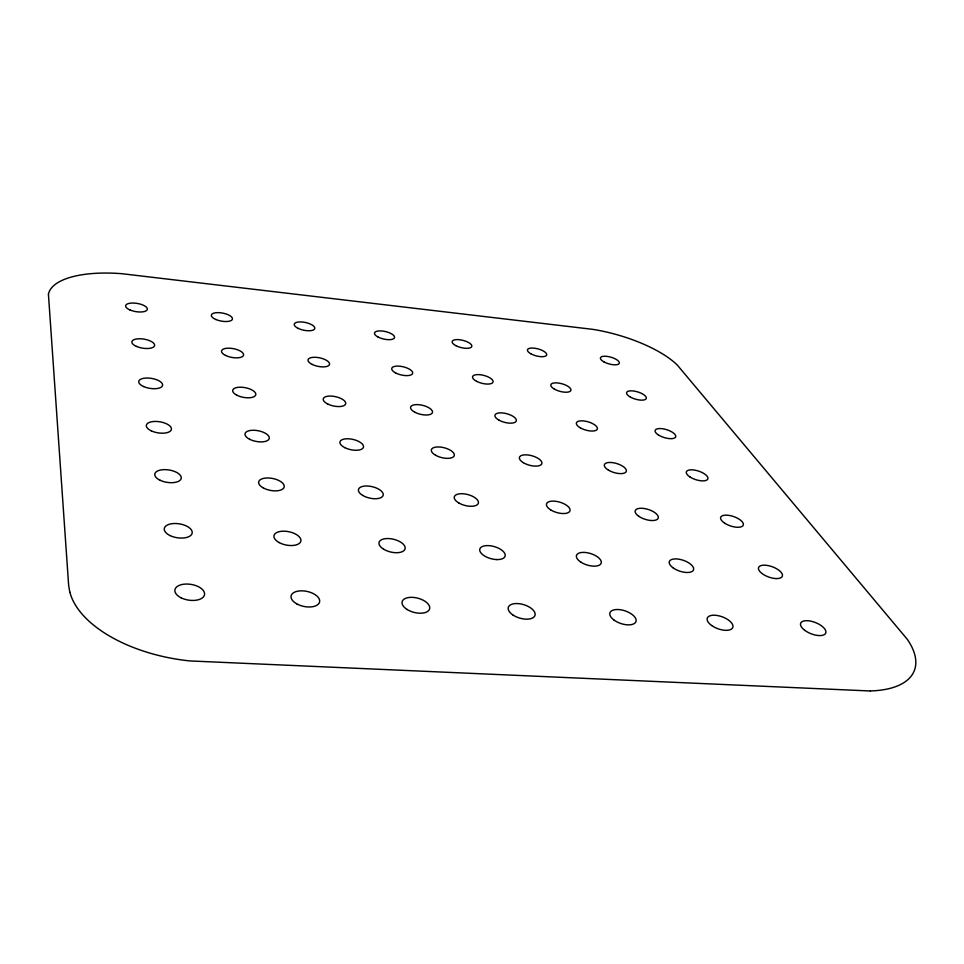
<?xml version="1.0" encoding="UTF-8"?>
<svg xmlns="http://www.w3.org/2000/svg" width="964" height="964" viewBox="0 0 964 964"><rect width="100%" height="100%" fill="white"/><g stroke="black" fill="none" stroke-linecap="round" stroke-linejoin="round"><path stroke-width="1.45" d="M48.417 294.128L68.637 585.22L69.77 592.089M870.408 690.983L189.8 660.93A120.09 63.889 9 0 1 69.842 592.089M48.465 294.141A88.037 33.294 9.3 0 1 121.874 273.704L592.595 329.327A78.638 27.932 15.9 0 1 677.222 364.97L907.22 639.216A107.727 48.176 21.4 0 1 870.371 690.947M129.947 309.95A11.002 4.157 9.4 0 0 147.299 309.552A11.002 4.157 9.4 0 0 132.249 303.045A11.002 4.157 9.4 0 0 129.947 309.95M136.43 346.401A11.52 4.567 9.3 0 0 154.565 345.727A11.52 4.567 9.3 0 0 138.768 338.774A11.52 4.567 9.3 0 0 136.43 346.401M143.564 386.528A12.074 5.049 9.2 0 0 162.555 385.528A12.074 5.049 9.2 0 0 145.925 378.057A12.074 5.049 9.2 0 0 143.564 386.528M151.456 430.932A12.701 5.603 9.1 0 0 171.387 429.546A12.701 5.603 9.1 0 0 153.842 421.485A12.701 5.603 9.1 0 0 151.456 430.932M160.229 480.325A13.376 6.266 9 0 0 181.196 478.445A13.376 6.266 9 0 0 162.627 469.721A13.376 6.266 9 0 0 160.229 480.325M170.062 535.586A14.135 7.037 9 0 0 192.161 533.128A14.135 7.037 9 0 0 172.448 523.633A14.135 7.037 9 0 0 170.062 535.586M181.136 597.837A15.002 7.965 9 0 0 204.525 594.668A15.002 7.965 9 0 0 183.497 584.244A15.002 7.965 9 0 0 181.136 597.837M215.936 319.53A10.725 4.061 10.6 0 0 232.445 319.072A10.725 4.061 10.6 0 0 217.334 312.637A10.725 4.061 10.6 0 0 215.936 319.53M225.48 355.391A11.219 4.459 10.6 0 0 243.446 355.499A11.219 4.459 10.6 0 0 228.709 348.185A11.219 4.459 10.6 0 0 225.48 355.391M236.903 395.228A11.749 4.916 10.7 0 0 255.677 395.083A11.749 4.916 10.7 0 0 240.144 387.203A11.749 4.916 10.7 0 0 236.903 395.228M249.507 439.21A12.339 5.447 10.8 0 0 269.161 438.777A12.339 5.447 10.8 0 0 252.761 430.257A12.339 5.447 10.8 0 0 249.507 439.21M263.497 488.049A13.002 6.061 11 0 0 284.127 487.242A13.002 6.061 11 0 0 266.739 477.987A13.002 6.061 11 0 0 263.497 488.049M279.126 542.563A13.725 6.796 11.3 0 0 300.816 541.31A13.725 6.796 11.3 0 0 282.332 531.212A13.725 6.796 11.3 0 0 279.126 542.563M296.683 603.813A14.544 7.664 11.8 0 0 319.578 602.018A14.544 7.664 11.8 0 0 299.828 590.896A14.544 7.664 11.8 0 0 296.683 603.813M298.274 328.423A10.483 3.952 11.8 0 0 314.746 328.664A10.483 3.952 11.8 0 0 300.575 321.916A10.483 3.952 11.8 0 0 298.274 328.423M312.336 364.476A10.966 4.326 11.9 0 0 329.495 364.525A10.966 4.326 11.9 0 0 314.589 357.283A10.966 4.326 11.9 0 0 312.336 364.476M327.772 404.037A11.484 4.772 12.2 0 0 345.666 403.844A11.484 4.772 12.2 0 0 329.965 396.059A11.484 4.772 12.2 0 0 327.772 404.037M344.799 447.645A12.05 5.266 12.5 0 0 363.476 447.163A12.05 5.266 12.5 0 0 346.883 438.765A12.05 5.266 12.5 0 0 344.799 447.645M362.693 495.424A12.689 5.856 13 0 0 383.033 495.677A12.689 5.856 13 0 0 366.73 485.989A12.689 5.856 13 0 0 362.693 495.424M383.636 549.203A13.388 6.531 13.6 0 0 404.988 549.131A13.388 6.531 13.6 0 0 387.612 538.539A13.388 6.531 13.6 0 0 383.636 549.203M407.097 609.477A14.195 7.351 14.4 0 0 429.583 609.007A14.195 7.351 14.4 0 0 410.989 597.331A14.195 7.351 14.4 0 0 407.097 609.477M377.996 337.002A10.279 3.844 12.9 0 0 394.421 337.942A10.279 3.844 12.9 0 0 381.154 330.929A10.279 3.844 12.9 0 0 377.996 337.002M395.457 372.827A10.749 4.205 13.2 0 0 412.544 373.634A10.749 4.205 13.2 0 0 398.578 366.115A10.749 4.205 13.2 0 0 395.457 372.827M414.592 412.086A11.255 4.615 13.6 0 0 432.39 412.725A11.255 4.615 13.6 0 0 417.641 404.615A11.255 4.615 13.6 0 0 414.592 412.086M435.656 455.285A11.809 5.085 14.1 0 0 454.225 455.731A11.809 5.085 14.1 0 0 438.596 446.947A11.809 5.085 14.1 0 0 435.656 455.285M458.936 503.039A12.436 5.627 14.7 0 0 478.349 503.244A12.436 5.627 14.7 0 0 461.744 493.701A12.436 5.627 14.7 0 0 458.936 503.039M496.544 559.566A13.135 6.266 15.5 0 0 504.726 553.396A13.147 6.278 15.5 0 0 488.387 545.612A13.147 6.278 15.5 0 0 480.554 552.408A13.135 6.266 15.5 0 0 496.544 559.566M512.74 614.851A13.93 7.013 16.6 0 0 534.899 615.671A13.93 7.013 16.6 0 0 517.355 603.56A13.93 7.013 16.6 0 0 512.74 614.851M455.948 345.69A10.11 3.723 14 0 0 471.758 346.582A10.11 3.723 14 0 0 458.298 339.629A10.11 3.723 14 0 0 455.948 345.69M476.614 381.322A10.568 4.061 14.4 0 0 493.038 382.069A10.568 4.061 14.4 0 0 478.855 374.622A10.568 4.061 14.4 0 0 476.614 381.322M499.232 420.292A11.062 4.459 14.9 0 0 516.306 420.882A11.062 4.459 14.9 0 0 501.328 412.869A11.062 4.459 14.9 0 0 499.232 420.292M523.223 462.612A11.616 4.892 15.5 0 0 541.696 463.961A11.616 4.892 15.5 0 0 527.007 454.888A11.616 4.892 15.5 0 0 523.223 462.612M550.589 509.823A12.231 5.41 16.3 0 0 569.893 511.028A12.231 5.41 16.3 0 0 554.228 501.147A12.231 5.41 16.3 0 0 550.589 509.823M580.955 562.205A12.93 5.989 17.3 0 0 601.15 563.217A12.93 5.989 17.3 0 0 584.401 552.408A12.93 5.989 17.3 0 0 580.955 562.205M613.863 619.96A13.725 6.676 18.5 0 0 635.77 622.009A13.725 6.676 18.5 0 0 619.225 609.597A13.725 6.676 18.5 0 0 613.863 619.96M530.742 353.716A9.953 3.603 15 0 0 546.564 355.27A9.953 3.603 15 0 0 533.936 348.137A9.953 3.603 15 0 0 530.742 353.716M554.372 389.107A10.411 3.928 15.5 0 0 570.808 390.601A10.411 3.928 15.5 0 0 557.457 382.925A10.411 3.928 15.5 0 0 554.372 389.107M580.183 427.763A10.905 4.29 16.1 0 0 597.27 429.173A10.905 4.29 16.1 0 0 583.136 420.894A10.905 4.29 16.1 0 0 580.183 427.763M608.489 470.167A11.46 4.7 16.8 0 0 626.287 471.468A11.46 4.7 16.8 0 0 611.272 462.503A11.46 4.7 16.8 0 0 608.489 470.167M638.831 516.33A12.074 5.181 17.7 0 0 658.038 518.499A12.074 5.181 17.7 0 0 643.289 508.377A12.074 5.181 17.7 0 0 638.831 516.33M673.306 568.001A12.773 5.712 18.8 0 0 693.405 570.098A12.773 5.712 18.8 0 0 677.584 559.012A12.773 5.712 18.8 0 0 673.306 568.001M711.673 625.516A13.58 6.338 20.1 0 0 732.773 627.516A13.58 6.338 20.1 0 0 715.698 615.297A13.58 6.338 20.1 0 0 711.673 625.516M603.946 361.886A9.833 3.494 15.9 0 0 619.262 363.38A9.833 3.494 15.9 0 0 606.392 356.306A9.833 3.494 15.9 0 0 603.946 361.886M630.372 397.072A10.279 3.796 16.5 0 0 646.266 398.506A10.279 3.796 16.5 0 0 632.673 390.902A10.279 3.796 16.5 0 0 630.372 397.072M658.424 434.969A10.773 4.133 17.2 0 0 675.535 437.15A10.773 4.133 17.2 0 0 662.232 428.703A10.773 4.133 17.2 0 0 658.424 434.969M689.947 476.963A11.327 4.519 18 0 0 707.769 479.108A11.327 4.519 18 0 0 693.598 469.95A11.327 4.519 18 0 0 689.947 476.963M724.627 523.139A11.954 4.953 18.9 0 0 743.208 525.247A11.954 4.953 18.9 0 0 728.061 515.258A11.954 4.953 18.9 0 0 724.627 523.139M776.08 578.581A12.652 5.447 20 0 0 781.334 572.592A12.665 5.447 20 0 0 764.838 565.181A12.665 5.447 20 0 0 760.078 571.773A12.652 5.447 20 0 0 776.08 578.581M804.554 630.167A13.46 6.013 21.4 0 0 825.618 633.324A13.46 6.013 21.4 0 0 809.447 620.912A13.46 6.013 21.4 0 0 804.554 630.167"/></g></svg>
